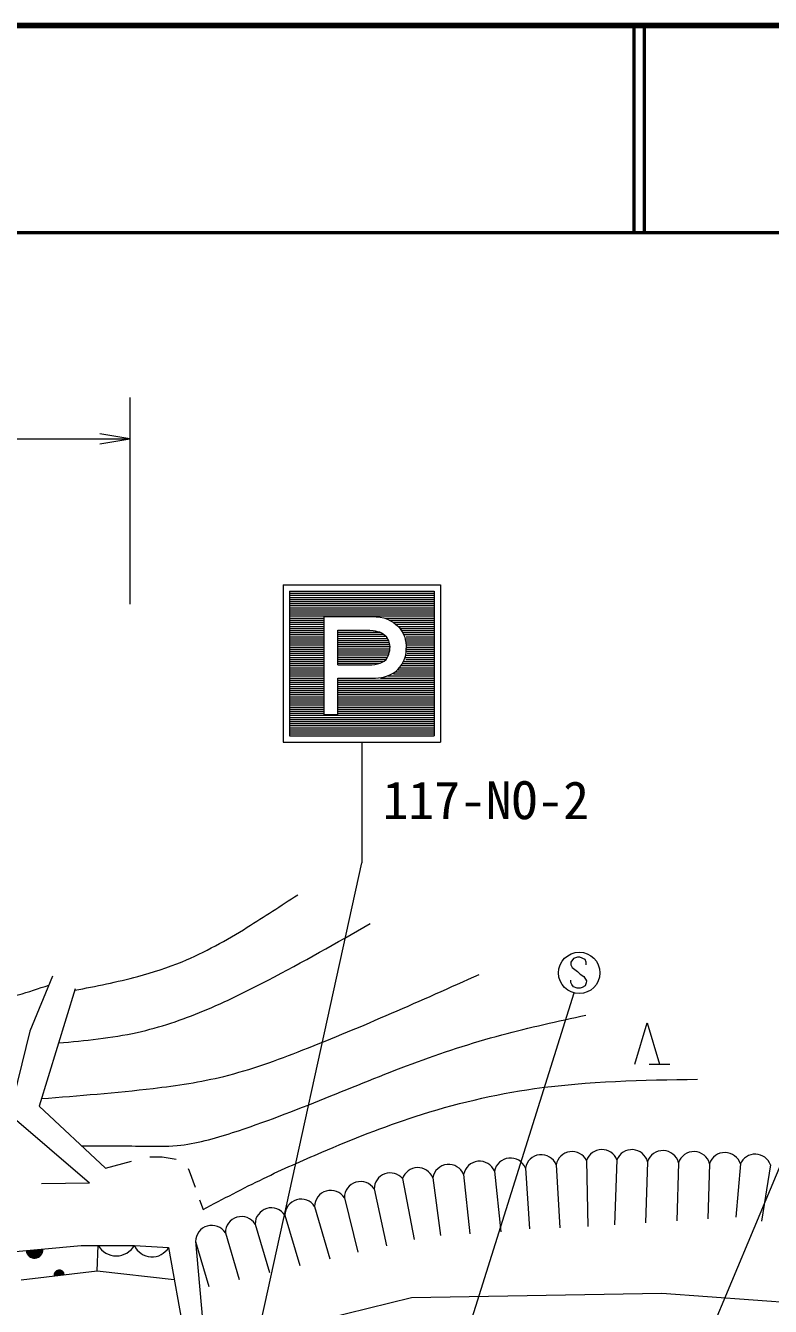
# Model space of a CAD drawing. Units: millimetres, scale not verified. Extents: x 40000 to 680000, y 20000 to 380000.
# Drawn here: x 268352 to 304358, y 318088 to 380000 of the extents above; entities that cross this region are included whole.
import ezdxf
from ezdxf.enums import TextEntityAlignment as Align

# ---------------------------------------------------------------- set-up
doc = ezdxf.new("R2010")
doc.units = ezdxf.units.MM
doc.header["$LTSCALE"] = 1000
for name, color, linetype, lineweight in [('M-BGD', 7, 'Continuous', 13), ('M-STR-STR3', 7, 'Continuous', 13), ('M-STR-STRC', 7, 'Continuous', 13), ('M-TTL', 2, 'Continuous', 140), ('M-TTL-LINE', 7, 'Continuous', 50)]:
    doc.layers.add(name, color=color, linetype=linetype, lineweight=lineweight)
doc.styles.add('ＭＳ ゴシック', font='')
doc.styles.get('ＭＳ ゴシック').set_extended_font_data('MS Gothic')

# ---------------------------------------------------------------- blocks, each defined once
blk = doc.blocks.new('open_arrow')
at = {"color": 0, "linetype": 'Continuous', "lineweight": -2}
blk.add_lwpolyline([(7.5, 1.25), (0, 0), (7.5, -1.25)], dxfattribs=at)

msp = doc.modelspace()

# ---------------------------------------------------------------- linework, layer by layer
at = {"layer": 'M-BGD'}
for p, q in [((269655, 334050), (268561, 331384)), ((270748, 333434), (269006, 327762)), ((268561, 331384), (267571, 327386)), ((297804, 329794), (298404, 331794)), ((298404, 331794), (299004, 329794)), ((298504, 329794), (299504, 329794)), ((269006, 327762), (272222, 324765)), ((267571, 327386), (271434, 324059)), ((272222, 324765), (273473, 325107)), ((274357, 325324), (274952, 325324)), ((274952, 325324), (275633, 325211)), ((295472, 325143), (295539, 321956)), ((296937, 325175), (296819, 322036)), ((298420, 325081), (298326, 322130)), ((276205, 324746), (276256, 324644)), ((276256, 324644), (276543, 323849)), ((289529, 324465), (289828, 321600)), ((291021, 324621), (291327, 321694)), ((292513, 324776), (292719, 321835)), ((294005, 324932), (294174, 321887)), ((299919, 325033), (299830, 322223)), ((301418, 324986), (301334, 322317)), ((302906, 324977), (302693, 322402)), ((304358, 324925), (303931, 322205)), ((269120, 324035), (271434, 324059)), ((286574, 324264), (287138, 321329)), ((288038, 324309), (288410, 321512)), ((276761, 323245), (276931, 322772)), ((283765, 323338), (284409, 320702)), ((285200, 323767), (285798, 321022)), ((282326, 322915), (283067, 320394)), ((279448, 322068), (280138, 319722)), ((280887, 322491), (281602, 320058)), ((278009, 321645), (278673, 319385)), ((262032, 320201), (271034, 321029)), ((271034, 321029), (273610, 321029)), ((271810, 319804), (271863, 321029)), ((271863, 321029), (273610, 321029)), ((273610, 321029), (275265, 320933)), ((273610, 321029), (275265, 320933)), ((275265, 320933), (276569, 313617)), ((276564, 321241), (277112, 315177)), ((276569, 321222), (277209, 319049)), ((268141, 319378), (271810, 319804)), ((271810, 319804), (275541, 319382)), ((277031, 316073), (287013, 318514)), ((287013, 318514), (299110, 318719)), ((299110, 318719), (307563, 318114))]:
    msp.add_line(p, q, dxfattribs=at)
for centre, radius, start, end in [((296211, 324888), 781, 21.55973, 160.96475), ((297663, 324886), 781, 14.45147, 158.26997), ((290298, 324325), 781, 22.21734, 169.69693), ((291790, 324481), 781, 22.21734, 169.69693), ((293282, 324637), 781, 22.21734, 169.69693), ((294774, 324792), 781, 26.63082, 169.69693), ((299162, 324838), 781, 14.45147, 161.93106), ((300662, 324791), 781, 14.45147, 161.93106), ((302161, 324744), 781, 17.36259, 161.93106), ((303622, 324664), 781, 19.56727, 156.3827), ((285981, 323756), 781, 40.59091, 179.15468), ((287314, 324014), 781, 22.21734, 161.32245), ((288806, 324170), 781, 22.21734, 169.69693), ((284546, 323340), 781, 33.19109, 180.12934), ((281668, 322493), 781, 32.64975, 180.12934), ((283107, 322916), 781, 32.64975, 180.12934), ((280229, 322070), 781, 32.64975, 180.12934), ((277351, 321224), 781, 32.64975, 180.12934), ((278790, 321647), 781, 32.64975, 180.12934), ((268783, 320822), 400, 185.24919, 5.24919), ((268783, 320822), 400, 185.24919, 5.24919), ((268783, 320822), 350, 185.24919, 5.24919), ((268783, 320822), 300, 185.24919, 5.24919), ((268783, 320822), 250, 185.24919, 5.24919), ((268783, 320822), 200, 185.24919, 5.24919), ((268783, 320822), 150, 185.24919, 5.24919), ((268783, 320822), 100, 185.24919, 5.24919), ((268783, 320822), 50, 185.24919, 5.24919), ((272737, 321542), 1013, 210.43179, 329.56821), ((274463, 321416), 936, 204.47216, 328.92411), ((269975, 319591), 250, 6.61423, 186.61423), ((269975, 319591), 200, 6.61423, 186.61423), ((269975, 319591), 150, 6.61423, 186.61423), ((269975, 319591), 100, 6.61423, 186.61423), ((269975, 319591), 50, 6.61423, 186.61423)]:
    msp.add_arc(centre, radius, start, end, dxfattribs=at)
for points, knots in [([(270727, 333366), (271749, 333567), (272771, 333767), (273777, 334037), (274504, 334233), (275222, 334465), (275917, 334751), (277015, 335203), (278055, 335790), (279068, 336415), (279892, 336924), (280699, 337457), (281505, 337990)], [0, 0, 0, 0, 1, 1, 1, 2, 2, 2, 3, 3, 3, 4, 4, 4, 4]), ([(269946, 330822), (271224, 330940), (272501, 331057), (273748, 331333), (274844, 331576), (275917, 331942), (276958, 332373), (278024, 332815), (279057, 333326), (280078, 333859), (281745, 334730), (283378, 335662), (285012, 336593)], [0, 0, 0, 0, 1, 1, 1, 2, 2, 2, 3, 3, 3, 4, 4, 4, 4]), ([(269119, 328132), (270918, 328273), (272718, 328414), (274514, 328628), (275664, 328765), (276813, 328933), (277935, 329208), (279239, 329528), (280507, 329993), (281762, 330484), (284647, 331612), (287466, 332874), (290286, 334137)], [0, 0, 0, 0, 1, 1, 1, 2, 2, 2, 3, 3, 3, 4, 4, 4, 4]), ([(211104, 329084), (211868, 328776), (212631, 328468), (213416, 328219), (214339, 327926), (215293, 327714), (216263, 327649), (216993, 327601), (217733, 327636), (218446, 327776), (219682, 328018), (220839, 328573), (222020, 329041), (223757, 329730), (225545, 330232), (227366, 330623), (228868, 330945), (230393, 331192), (231921, 331256), (233891, 331338), (235867, 331117), (237837, 330908), (238807, 330804), (239775, 330704), (240747, 330686), (242271, 330659), (243803, 330835), (245302, 331129), (247012, 331464), (248679, 331951), (250364, 332394), (251179, 332609), (251998, 332814), (252831, 332932), (253864, 333079), (254918, 333093), (255963, 333027), (257096, 332955), (258220, 332789), (259347, 332711), (260607, 332624), (261872, 332647), (263143, 332647), (264268, 332648), (265398, 332630), (266497, 332806), (267508, 332967), (268492, 333292), (269477, 333616)], [0, 0, 0, 0, 1, 1, 1, 2, 2, 2, 3, 3, 3, 4, 4, 4, 5, 5, 5, 6, 6, 6, 7, 7, 7, 8, 8, 8, 9, 9, 9, 10, 10, 10, 11, 11, 11, 12, 12, 12, 13, 13, 13, 14, 14, 14, 15, 15, 15, 16, 16, 16, 16]), ([(271059, 325849), (272053, 325849), (273047, 325849), (274045, 325834), (274591, 325827), (275139, 325814), (275680, 325864), (276588, 325947), (277479, 326205), (278355, 326488), (279881, 326983), (281364, 327557), (282842, 328153), (284235, 328714), (285624, 329293), (287033, 329817), (288458, 330347), (289905, 330820), (291373, 331214), (292718, 331575), (294081, 331870), (295444, 332165)], [0, 0, 0, 0, 1, 1, 1, 2, 2, 2, 3, 3, 3, 4, 4, 4, 5, 5, 5, 6, 6, 6, 7, 7, 7, 7]), ([(276931, 322772), (277899, 323283), (278867, 323794), (279852, 324271), (280779, 324719), (281722, 325137), (282670, 325540), (284155, 326172), (285655, 326769), (287190, 327267), (289069, 327876), (291002, 328336), (292955, 328613), (295556, 328982), (298191, 329026), (300827, 329070)], [0, 0, 0, 0, 1, 1, 1, 2, 2, 2, 3, 3, 3, 4, 4, 4, 5, 5, 5, 5])]:
    msp.add_open_spline(points, degree=3, knots=knots, dxfattribs=at)
at = {"layer": 'M-STR-STR3'}
for p, q in [((273391, 362030), (273391, 352030)), ((236955, 360030), (273391, 360030))]:
    msp.add_line(p, q, dxfattribs=at)
at = {"layer": 'M-STR-STRC'}
for p, q in [((280808, 352961), (280808, 345361)), ((280808, 352961), (288408, 352961)), ((288408, 352961), (288408, 345361)), ((281108, 352661), (281108, 345661)), ((281108, 352661), (288108, 352661)), ((281108, 352561), (288108, 352561)), ((281108, 352461), (288108, 352461)), ((281108, 352361), (288108, 352361)), ((288108, 352661), (288108, 345661)), ((281108, 352261), (288108, 352261)), ((281108, 352161), (288108, 352161)), ((281108, 352061), (288108, 352061)), ((281108, 351961), (288108, 351961)), ((281108, 351861), (288108, 351861)), ((281108, 351761), (288108, 351761)), ((281108, 351661), (288108, 351661)), ((281108, 351561), (288108, 351561)), ((281108, 351461), (282765, 351461)), ((281108, 351461), (288108, 351461)), ((281108, 351361), (282765, 351361)), ((281108, 351261), (282765, 351261)), ((281108, 351161), (282765, 351161)), ((281108, 351061), (282765, 351061)), ((282765, 351434), (282765, 346705)), ((282765, 351434), (285004, 351434)), ((285004, 351434), (285305, 351428)), ((285305, 351428), (285488, 351404)), ((285488, 351404), (285672, 351374)), ((285672, 351374), (285840, 351309)), ((285732, 351361), (288108, 351361)), ((285840, 351309), (285994, 351235)), ((285939, 351261), (288108, 351261)), ((285994, 351235), (286128, 351156)), ((286120, 351161), (288108, 351161)), ((286128, 351156), (286242, 351066)), ((286242, 351066), (286336, 350982)), ((286247, 351061), (288108, 351061)), ((281108, 350961), (282765, 350961)), ((281108, 350861), (282765, 350861)), ((281108, 350761), (282765, 350761)), ((281108, 350661), (282765, 350661)), ((281108, 350561), (282765, 350561)), ((281108, 350461), (282765, 350461)), ((283454, 349103), (283454, 350779)), ((283454, 350779), (284999, 350779)), ((283454, 350679), (285503, 350679)), ((283454, 350579), (285664, 350579)), ((283454, 350479), (285763, 350479)), ((284999, 350779), (285156, 350759)), ((285156, 350759), (285255, 350744)), ((285255, 350744), (285349, 350719)), ((285349, 350719), (285463, 350690)), ((285463, 350690), (285528, 350660)), ((285528, 350660), (285592, 350625)), ((285592, 350625), (285662, 350581)), ((285662, 350581), (285716, 350536)), ((285716, 350536), (285761, 350481)), ((285761, 350481), (285815, 350427)), ((285910, 350263), (285815, 350427)), ((286336, 350982), (286430, 350883)), ((286356, 350961), (288108, 350961)), ((286430, 350883), (286500, 350794)), ((286447, 350861), (288108, 350861)), ((286500, 350794), (286564, 350690)), ((286544, 350761), (288108, 350761)), ((286564, 350690), (286624, 350566)), ((286581, 350661), (288108, 350661)), ((286624, 350566), (286678, 350432)), ((286625, 350561), (288108, 350561)), ((286678, 350432), (286708, 350313)), ((286747, 350461), (288108, 350461)), ((281108, 350361), (282765, 350361)), ((281108, 350261), (282765, 350261)), ((281108, 350161), (282765, 350161)), ((281108, 350061), (282765, 350061)), ((281108, 349961), (282765, 349961)), ((281108, 349861), (282765, 349861)), ((283454, 350379), (285843, 350379)), ((283454, 350279), (285901, 350279)), ((283454, 350179), (285938, 350179)), ((283454, 350079), (285958, 350079)), ((283454, 349979), (285969, 349979)), ((283454, 349879), (285963, 349879)), ((285934, 350189), (285910, 350263)), ((285959, 350075), (285934, 350189)), ((285954, 349792), (285964, 349886)), ((285969, 349976), (285959, 350075)), ((285964, 349886), (285969, 349976)), ((286696, 350361), (288108, 350361)), ((286708, 350313), (286738, 350174)), ((286738, 350174), (286747, 350035)), ((286740, 350161), (288108, 350161)), ((286746, 350061), (288108, 350061)), ((286747, 350261), (288108, 350261)), ((286747, 350035), (286747, 349906)), ((286747, 349961), (288108, 349961)), ((286747, 349708), (286747, 349906)), ((286747, 349861), (288108, 349861)), ((281108, 349761), (282765, 349761)), ((281108, 349661), (282765, 349661)), ((281108, 349561), (282765, 349561)), ((281108, 349461), (282765, 349461)), ((281108, 349361), (282765, 349361)), ((281108, 349261), (282765, 349261)), ((283454, 349779), (285951, 349779)), ((283454, 349679), (285925, 349679)), ((283454, 349579), (285898, 349579)), ((283454, 349479), (285852, 349479)), ((283454, 349379), (285790, 349379)), ((283454, 349279), (285682, 349279)), ((285359, 349143), (285498, 349187)), ((285498, 349187), (285587, 349222)), ((285587, 349222), (285686, 349282)), ((285686, 349282), (285776, 349366)), ((285776, 349366), (285830, 349435)), ((285830, 349435), (285880, 349534)), ((285880, 349534), (285910, 349609)), ((285910, 349609), (285929, 349698)), ((285929, 349698), (285954, 349792)), ((286544, 349118), (286614, 349262)), ((286614, 349262), (286688, 349420)), ((286656, 349261), (288108, 349261)), ((286688, 349420), (286728, 349569)), ((286707, 349461), (288108, 349461)), ((286728, 349569), (286747, 349708)), ((286734, 349361), (288108, 349361)), ((286747, 349761), (288108, 349761)), ((286754, 349561), (288108, 349561)), ((286801, 349661), (288108, 349661)), ((281108, 349161), (282765, 349161)), ((281108, 349061), (282765, 349061)), ((281108, 348961), (282765, 348961)), ((281108, 348861), (282765, 348861)), ((281108, 348761), (282765, 348761)), ((281108, 348661), (282765, 348661)), ((283454, 349179), (285472, 349179)), ((283454, 349103), (284881, 349103)), ((284881, 349103), (285087, 349108)), ((285087, 349108), (285230, 349118)), ((285230, 349118), (285359, 349143)), ((285701, 348523), (285840, 348568)), ((285840, 348568), (285999, 348632)), ((285999, 348632), (286128, 348701)), ((286128, 348701), (286247, 348781)), ((286132, 348661), (288108, 348661)), ((286218, 348761), (288108, 348761)), ((286247, 348781), (286341, 348875)), ((286341, 348875), (286440, 348984)), ((286368, 348861), (288108, 348861)), ((286427, 348961), (288108, 348961)), ((286440, 348984), (286544, 349118)), ((286510, 349061), (288108, 349061)), ((286601, 349161), (288108, 349161)), ((281108, 348561), (282765, 348561)), ((281108, 348461), (282765, 348461)), ((281108, 348361), (282765, 348361)), ((281108, 348261), (282765, 348261)), ((281108, 348161), (282765, 348161)), ((281108, 348061), (282765, 348061)), ((281108, 347961), (282765, 347961)), ((283454, 346705), (283454, 348459)), ((283454, 348459), (284962, 348459)), ((283454, 348361), (288108, 348361)), ((283454, 348261), (288108, 348261)), ((283454, 348161), (288108, 348161)), ((283454, 348061), (288108, 348061)), ((283454, 347961), (288108, 347961)), ((284962, 348459), (285260, 348459)), ((285260, 348459), (285419, 348473)), ((285419, 348473), (285563, 348493)), ((285510, 348461), (288108, 348461)), ((285563, 348493), (285701, 348523)), ((285881, 348561), (288108, 348561)), ((281108, 347861), (282765, 347861)), ((281108, 347761), (282765, 347761)), ((281108, 347661), (282765, 347661)), ((281108, 347561), (282765, 347561)), ((281108, 347461), (282765, 347461)), ((281108, 347361), (282765, 347361)), ((283454, 347861), (288108, 347861)), ((283454, 347761), (288108, 347761)), ((283454, 347661), (288108, 347661)), ((283454, 347561), (288108, 347561)), ((283454, 347461), (288108, 347461)), ((283454, 347361), (288108, 347361)), ((281108, 347261), (282765, 347261)), ((281108, 347161), (282765, 347161)), ((281108, 347061), (282765, 347061)), ((281108, 346961), (282765, 346961)), ((281108, 346861), (282765, 346861)), ((281108, 346761), (282765, 346761)), ((283454, 347261), (288108, 347261)), ((283454, 347161), (288108, 347161)), ((283454, 347061), (288108, 347061)), ((283454, 346961), (288108, 346961)), ((283454, 346861), (288108, 346861)), ((283454, 346761), (288108, 346761)), ((281108, 346661), (288108, 346661)), ((281108, 346561), (288108, 346561)), ((281108, 346461), (288108, 346461)), ((281108, 346361), (288108, 346361)), ((281108, 346261), (288108, 346261)), ((281108, 346161), (288108, 346161)), ((282765, 346705), (283454, 346705)), ((281108, 346061), (288108, 346061)), ((281108, 345961), (288108, 345961)), ((281108, 345861), (288108, 345861)), ((281108, 345761), (288108, 345761)), ((281108, 345661), (288108, 345661)), ((280808, 345361), (288408, 345361)), ((284608, 345361), (284608, 339522)), ((277829, 308692), (284608, 339522)), ((295026, 334973), (294833, 334907)), ((295147, 334970), (295026, 334973)), ((295397, 334852), (295147, 334970)), ((294833, 334907), (294710, 334723)), ((294710, 334723), (294712, 334591)), ((294712, 334591), (294775, 334462)), ((294775, 334462), (295031, 334280)), ((295460, 334720), (295397, 334852)), ((295460, 334591), (295460, 334720)), ((294712, 333743), (294710, 333864)), ((294752, 333640), (294712, 333743)), ((295031, 334280), (295160, 334148)), ((295160, 334148), (295339, 334033)), ((295339, 334033), (295465, 333832)), ((295460, 333722), (295399, 333590)), ((295465, 333832), (295460, 333722)), ((286631, 306966), (294867, 333242)), ((294836, 333530), (294752, 333640)), ((295023, 333469), (294836, 333530)), ((295157, 333469), (295023, 333469)), ((295257, 333498), (295157, 333469)), ((295399, 333590), (295257, 333498)), ((295986, 303769), (306075, 327865))]:
    msp.add_line(p, q, dxfattribs=at)
msp.add_circle((295117, 334210), 1000, dxfattribs=at)
at = {"layer": 'M-TTL'}
msp.add_line((680000, 380000), (40000, 380000), dxfattribs=at)
at = {"layer": 'M-TTL-LINE'}
for p, q in [((297750, 380000), (297750, 370000)), ((298250, 380000), (298250, 370000)), ((40000, 370000), (680000, 370000))]:
    msp.add_line(p, q, dxfattribs=at)

# ---------------------------------------------------------------- block references
at = {"layer": 'M-STR-STR3', "xscale": 193, "yscale": 193, "rotation": 180}
msp.add_blockref('open_arrow', (273391, 360030), dxfattribs=at)

# ---------------------------------------------------------------- texts
at = {"layer": 'M-STR-STRC', "style": 'ＭＳ ゴシック'}
msp.add_text('117-NO-2', height=1833, dxfattribs=at).set_placement((285613, 341091), align=Align.BOTTOM_LEFT)

doc.saveas('drawing.dxf')
